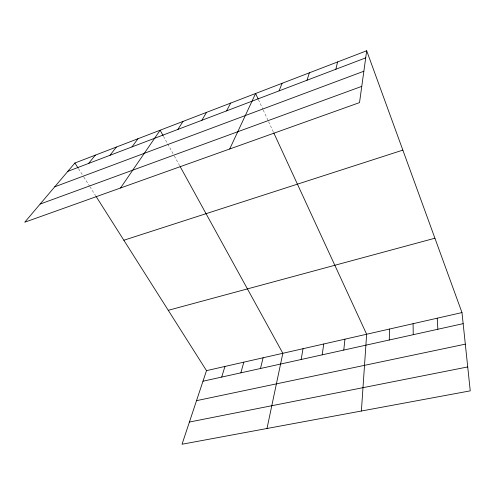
<?xml version="1.0" encoding="UTF-8"?>
<svg xmlns="http://www.w3.org/2000/svg" width="495" height="495" viewBox="0 0 495 495"><rect width="100%" height="100%" fill="white"/><g stroke="black" fill="none" stroke-linecap="round" stroke-linejoin="round"><path stroke-width="0.37" stroke-dasharray="2.48 1.86" d="M78.55 168.764L83.414 176.437M83.822 177.08L89.496 186.033M89.898 186.671L95.597 195.661M163.499 136.304L173.918 155.257M174.296 155.931L179.796 165.936M258.464 99.699L262.913 109.346M263.229 110.032L268.315 121.058M268.63 121.745L273.457 132.215"/><path stroke-width="0.74" d="M389.262 339.997L389.565 329.033M361.387 411.023L366.64 334.243L273.785 132.914M343.778 350.064L344.935 339.18M366.684 50.768L359.519 102.607L24.75 222.218L74.9 163.004L366.684 50.768L461.983 312.574L470.25 390.858L182.036 444.232L206.495 370.644L96.005 196.305M322.196 354.841L323.742 343.994M301.139 359.5L303.051 348.697M266.997 428.503L282.843 353.288L180.161 166.598M335.87 69.238L337.565 61.968M260.494 368.497L263.099 357.78M240.879 372.834L243.8 362.167M221.71 377.079L224.94 366.449M307.005 80.233L309.375 72.815M279.069 90.876L282.07 83.315M229.711 148.989L255.599 93.499L258.142 99.006M226.562 110.88L230.682 103.084M201.867 120.285L206.489 112.39M177.891 129.418L182.983 121.43M120.508 188.007L160.145 130.216L163.127 135.63M131.992 146.904L137.944 138.755M110.008 155.275L116.356 147.058M88.636 163.418L95.349 155.139M67.846 171.338L365.706 57.878M54.747 186.807L363.856 71.231M40.138 204.051L361.765 86.365M123.849 240.236L402.85 150.115M168.257 310.309L434.919 238.219M206.495 370.644L461.983 312.574M202.975 381.224L463.153 323.65M196.515 400.665L465.319 344.149M189.412 422.043L467.726 366.937M74.9 163.004L78.142 168.121M437.215 318.205L437.865 329.243M413.084 323.693L413.245 334.694"/></g></svg>
